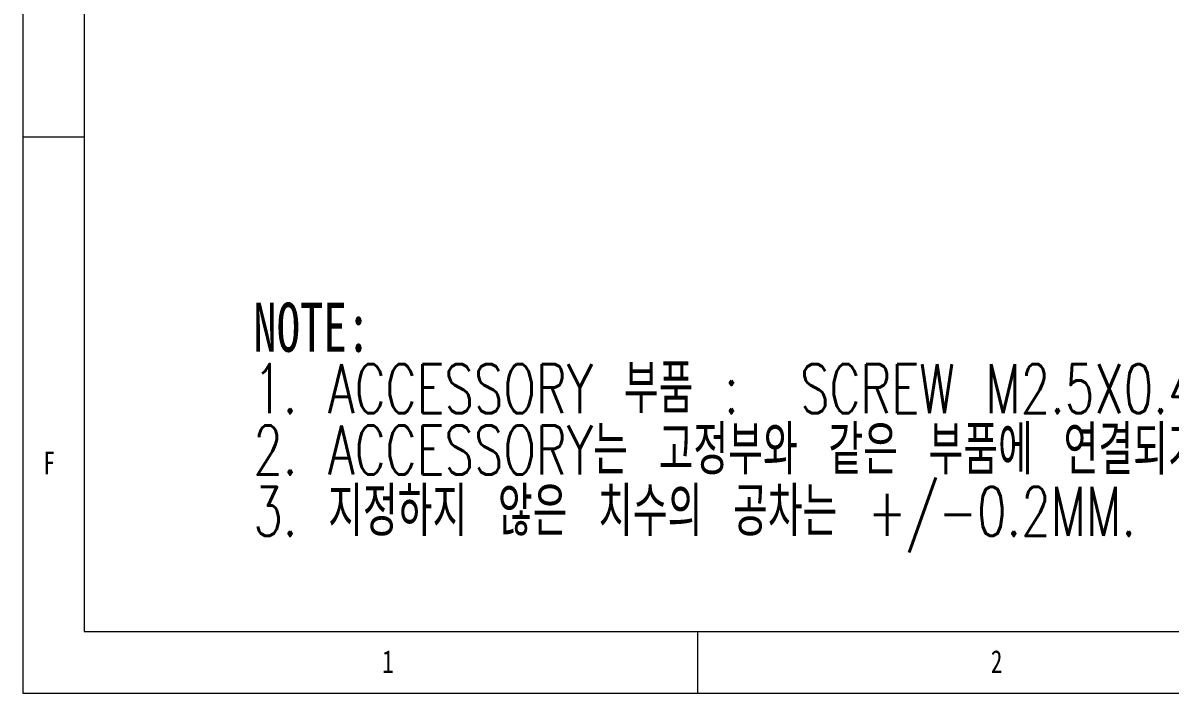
# Model space of a CAD drawing. Header units: inches. Extents: x 0.2 to 16.3, y 0.2 to 11.5.
# Drawn here: x 0.197 to 3.877, y 0.197 to 2.345 of the extents above; entities that cross this region are included whole.
import ezdxf

# ---------------------------------------------------------------- set-up
doc = ezdxf.new("R2010")
doc.units = ezdxf.units.IN
doc.header["$MEASUREMENT"] = 0
doc.linetypes.add('CENTERX2', pattern=[0.8, 0.5, -0.1, 0.1, -0.1])
doc.layers.add('CENTER_LINE', color=7, linetype='CENTERX2')
doc.styles.add('SLDTEXTSTYLE0', font='TXT', dxfattribs={"width": 0.7})
doc.styles.add('SLDTEXTSTYLE2', font='TXT', dxfattribs={"width": 0.7, "bigfont": 'bigfont'})
doc.styles.add('SLDTEXTSTYLE3', font='TXT', dxfattribs={"width": 0.75})

# ---------------------------------------------------------------- blocks, each defined once
blk = doc.blocks.new('SW_NOTE_0')
at = {"layer": 'CENTER_LINE', "color": 0, "char_height": 0.15748, "attachment_point": 1}
for s, insert, style in [('NOTE:', (0, 0.203), 'SLDTEXTSTYLE0'), ('1. ACCESSORY 부품 :  SCREW M2.5X0.45P, HINGE, NUT M3X0.5P ROD LINKAGE(ROD END TIP)', (0, 0.0062), 'SLDTEXTSTYLE2'), ('2. ACCESSORY는 고정부와 같은 부품에 연결되기 위한 부품입니다.', (0, -0.1907), 'SLDTEXTSTYLE2'), ('3. 지정하지 않은 치수의 공차는 +/-0.2MM.', (0, -0.3875), 'SLDTEXTSTYLE2')]:
    blk.add_mtext(s, dxfattribs=dict(at, insert=insert, style=style))

msp = doc.modelspace()

# ---------------------------------------------------------------- linework, layer by layer
at = {"color": 7, "linetype": 'Continuous', "lineweight": 18}
for p, q in [((0.1969, 11.4961), (0.1969, 0.1969)), ((0.3937, 11.2992), (0.3937, 0.3937)), ((0.3937, 1.9792), (0.1969, 1.9792)), ((0.3937, 0.3937), (16.1516, 0.3937)), ((2.3622, 0.1969), (2.3622, 0.3937)), ((0.1969, 0.1969), (16.3386, 0.1969))]:
    msp.add_line(p, q, dxfattribs=at)

# ---------------------------------------------------------------- block references
at = {"layer": 'CENTER_LINE'}
msp.add_blockref('SW_NOTE_0', (0.9358, 1.2455), dxfattribs=at)

# ---------------------------------------------------------------- texts
at = {"color": 7, "linetype": 'Continuous', "lineweight": 0, "char_height": 0.0729, "attachment_point": 1, "style": 'SLDTEXTSTYLE3'}
for s, insert in [('F', (0.2625, 0.9712)), ('1', (1.3495, 0.3344)), ('2', (3.3016, 0.3344))]:
    msp.add_mtext(s, dxfattribs=dict(at, insert=insert))

doc.saveas('drawing.dxf')
